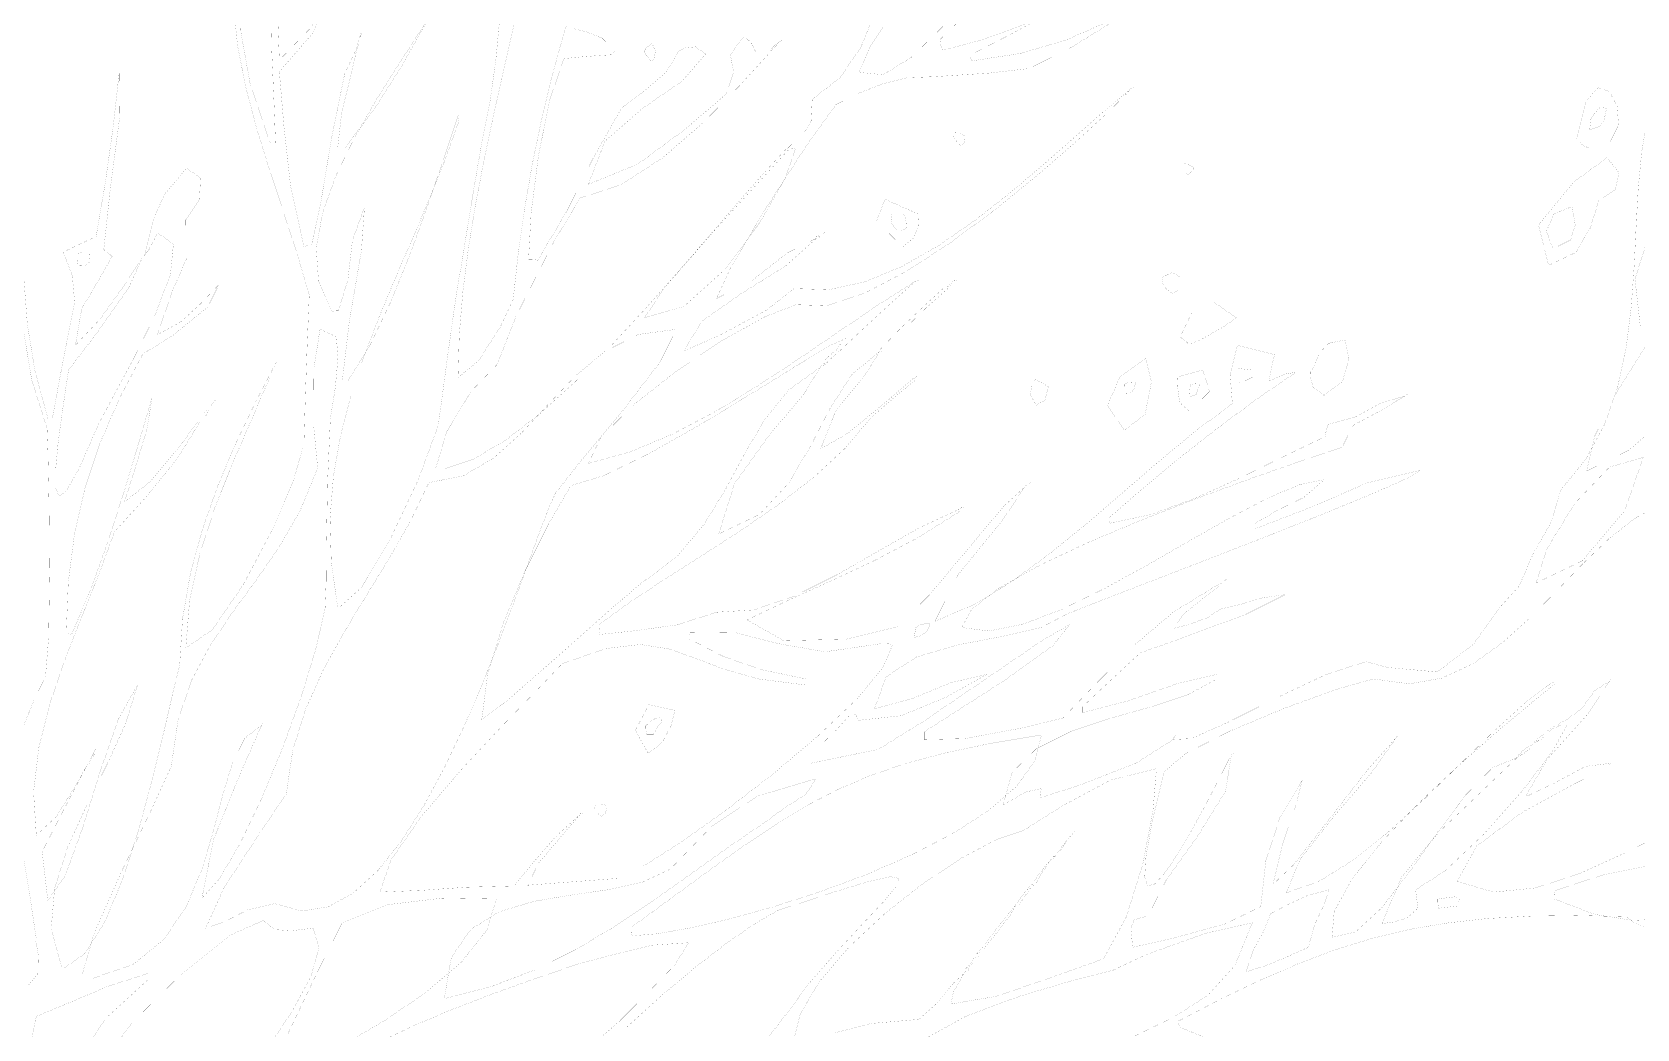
# Model space of a CAD drawing. Extents: x 0 to 56.3, y 0 to 80.3.
# Drawn here: x 24.9 to 45.84, y 58.32 to 71.32 of the extents above; entities that cross this region are included whole.
import ezdxf

# ---------------------------------------------------------------- set-up
doc = ezdxf.new("R2010")
doc.units = 0
doc.header["$LTSCALE"] = 0.000394
doc.header["$MEASUREMENT"] = 0
doc.layers.get('0').update_dxf_attribs({"linetype": 'CONTINUOUS'})
doc.layers.add('Alberi', color=8, linetype='CONTINUOUS')

# ---------------------------------------------------------------- blocks, each defined once
blk = doc.blocks.new('A$C3AE453EB')
at = {"layer": 'Alberi', "color": 9, "linetype": 'Continuous', "const_width": 0.001}
for points in [[(31.13, 75.97), (31.096, 75.439), (31.077, 74.893), (31.068, 74.337), (31.065, 73.774), (31.062, 73.205), (31.054, 72.635), (31.037, 72.067), (31.005, 71.503), (30.953, 70.947), (30.876, 70.402), (30.77, 69.87)], [(36.77, 74.93), (36.576, 74.486), (36.429, 73.959), (36.31, 73.38), (36.198, 72.776), (36.074, 72.179), (35.92, 71.618), (35.716, 71.121), (35.442, 70.719), (35.08, 70.44)], [(35.69, 70.79), (35.836, 71.132), (36.167, 71.627), (36.611, 72.195), (37.096, 72.761), (37.549, 73.245), (37.9, 73.57)], [(28.17, 72.89), (28.053, 72.518), (28.017, 71.853), (28.031, 71.073), (28.062, 70.353), (28.08, 69.87)], [(28.13, 70.95), (28.105, 71.624), (28.122, 72.256), (28.17, 72.89)], [(30.46, 66.81), (30.477, 67.372), (30.524, 67.938), (30.597, 68.506), (30.69, 69.076), (30.8, 69.647), (30.92, 70.216), (31.047, 70.783), (31.175, 71.346), (31.3, 71.904), (31.416, 72.456), (31.52, 73)], [(32.39, 72.9), (32.186, 72.356), (31.999, 71.81), (31.83, 71.261), (31.678, 70.708), (31.544, 70.149), (31.427, 69.582), (31.328, 69.008), (31.245, 68.425), (31.18, 67.83)], [(41.02, 72.9), (40.497, 72.701), (39.97, 72.461), (39.44, 72.196), (38.909, 71.923), (38.377, 71.658), (37.846, 71.418), (37.317, 71.22), (36.79, 71.08)], [(27.63, 72.75), (27.541, 72.215), (27.53, 71.677), (27.585, 71.137), (27.692, 70.595), (27.836, 70.053), (28.005, 69.51), (28.184, 68.969), (28.36, 68.428), (28.52, 67.89)], [(28.01, 69.87), (27.75, 70.635), (27.629, 71.31), (27.604, 71.985), (27.63, 72.75)], [(29.05, 72.73), (28.811, 72.1), (28.555, 71.387), (28.13, 70.95)], [(28.13, 70.8), (28.571, 71.307), (28.883, 72.077), (29.05, 72.73)], [(38.33, 72.75), (37.985, 72.619), (37.598, 72.285), (37.188, 71.84), (36.773, 71.377), (36.373, 70.986), (36.005, 70.76), (35.69, 70.79)], [(36.75, 71.22), (37.282, 71.741), (37.931, 72.316), (38.33, 72.75)], [(28.81, 67.67), (28.641, 68.065), (28.611, 68.499), (28.695, 68.964), (28.87, 69.448), (29.112, 69.943), (29.398, 70.439), (29.705, 70.924), (30.007, 71.39), (30.283, 71.826), (30.509, 72.223), (30.66, 72.57)], [(30.66, 72.57), (30.358, 72.019), (30.046, 71.44), (29.717, 70.859), (29.364, 70.303), (28.98, 69.8)], [(37.91, 70.84), (38.463, 71.119), (39.045, 71.478), (39.62, 71.811), (40.15, 72.01)], [(29.2, 71.31), (29.183, 71.27), (29.17, 71.227), (29.16, 71.18)], [(29.19, 71.17), (29.19, 71.22), (29.193, 71.267), (29.2, 71.31)], [(32.51, 71.07), (32.339, 71.237), (32.148, 71.314), (31.97, 71.36)], [(34.18, 71.25), (34.012, 71.021), (34.055, 70.8), (33.96, 70.51)], [(34.35, 71.04), (34.295, 71.159), (34.242, 71.218), (34.18, 71.25)], [(34.56, 71.12), (34.6, 71.15), (34.64, 71.18), (34.68, 71.21)], [(36.79, 71.08), (36.769, 71.105), (36.758, 71.142), (36.75, 71.22)], [(46.57, 71.22), (46.299, 70.946), (46.107, 70.605), (45.979, 70.207), (45.9, 69.763), (45.854, 69.283), (45.826, 68.777), (45.8, 68.254), (45.762, 67.725), (45.696, 67.2), (45.586, 66.689), (45.416, 66.202), (45.173, 65.749), (44.84, 65.34)], [(29.15, 71.13), (28.982, 70.772), (28.816, 69.958), (28.668, 69.08), (28.55, 68.53)], [(28.89, 69.8), (28.942, 70.261), (29.051, 70.703), (29.15, 71.13)], [(29.17, 71.14), (29.156, 71.161), (29.148, 71.163), (29.14, 71.15)], [(31.38, 68.35), (31.414, 68.961), (31.509, 69.701), (31.654, 70.422), (31.84, 70.97)], [(31.84, 70.97), (32.05, 70.99), (32.26, 71.007), (32.47, 71.02)], [(32.05, 69.15), (32.586, 69.325), (33.131, 69.677), (33.655, 70.132), (34.128, 70.611), (34.52, 71.04)], [(32.16, 69.33), (32.377, 69.893), (32.865, 70.319), (33.383, 70.676), (33.69, 71.03)], [(32.47, 71.02), (32.48, 71.04), (32.493, 71.057), (32.51, 71.07)], [(33.34, 71.07), (33.174, 70.789), (32.869, 70.528), (32.59, 70.32)], [(33.69, 71.03), (33.557, 71.123), (33.433, 71.111), (33.34, 71.07)], [(34.52, 71.04), (34.46, 71.04), (34.403, 71.04), (34.35, 71.04)], [(34.54, 71.06), (34.53, 71.067), (34.52, 71.07), (34.51, 71.07)], [(34.55, 71.07), (34.543, 71.077), (34.54, 71.08), (34.54, 71.08)], [(34.56, 71.09), (34.553, 71.097), (34.55, 71.1), (34.55, 71.1)], [(34.58, 71.09), (34.57, 71.1), (34.563, 71.11), (34.56, 71.12)], [(34.59, 71.11), (34.6, 71.127), (34.613, 71.14), (34.63, 71.15)], [(26.04, 70.78), (25.964, 70.092), (25.862, 69.365), (25.74, 68.65)], [(25.84, 68.48), (25.921, 69.237), (26.046, 70.197), (26.04, 70.78)], [(28.45, 68.52), (28.276, 69.311), (28.191, 70.069), (28.13, 70.8)], [(36.32, 70.72), (36.672, 70.734), (37.378, 70.78), (37.91, 70.84)], [(39.24, 70.58), (38.897, 70.294), (38.516, 69.957), (38.101, 69.592), (37.661, 69.219), (37.201, 68.859), (36.729, 68.532), (36.25, 68.259), (35.771, 68.06), (35.299, 67.957), (34.84, 67.97)], [(34.87, 67.76), (35.268, 67.748), (35.761, 67.909), (36.318, 68.201), (36.905, 68.584), (37.49, 69.02), (38.04, 69.468), (38.523, 69.888), (38.906, 70.24), (39.155, 70.484), (39.24, 70.58)], [(35.39, 70.37), (35.671, 70.512), (35.992, 70.638), (36.32, 70.72)], [(39.28, 70.59), (39.27, 70.597), (39.26, 70.6), (39.25, 70.6)], [(39.29, 70.6), (39.283, 70.607), (39.28, 70.61), (39.28, 70.61)], [(39.3, 70.61), (39.293, 70.617), (39.29, 70.62), (39.29, 70.62)], [(33.96, 70.51), (33.424, 70.049), (32.802, 69.592), (32.16, 69.33)], [(33.83, 67.84), (34.027, 68.265), (34.486, 69.034), (35.007, 69.839), (35.39, 70.37)], [(35.08, 70.44), (35.066, 70.157), (34.981, 70.017), (34.76, 69.8)], [(28.89, 63.82), (28.807, 64.408), (28.791, 64.975), (28.835, 65.522), (28.929, 66.055), (29.064, 66.575), (29.234, 67.086), (29.428, 67.592), (29.638, 68.096), (29.856, 68.6), (30.073, 69.108), (30.281, 69.624), (30.47, 70.15)], [(30.46, 70.22), (30.283, 69.691), (30.073, 69.077), (29.838, 68.426), (29.58, 67.791), (29.306, 67.219), (29.02, 66.76)], [(30.49, 70.24), (30.48, 70.24), (30.47, 70.237), (30.46, 70.23)], [(30.47, 70.15), (30.463, 70.177), (30.46, 70.2), (30.46, 70.22)], [(32.59, 70.32), (32.221, 69.667), (31.883, 68.987), (31.5, 68.34)], [(45.88, 67.48), (45.811, 68.093), (45.977, 68.619), (46.28, 69.08), (46.619, 69.502), (46.896, 69.907), (47.01, 70.32)], [(37.01, 69.84), (36.931, 69.927), (36.923, 69.977), (36.97, 70.03)], [(37.07, 69.96), (37.04, 69.98), (37.01, 69.997), (36.98, 70.01)], [(37.03, 69.85), (37.06, 69.87), (37.066, 69.914), (37.07, 69.96)], [(28.08, 69.87), (28.053, 69.87), (28.03, 69.87), (28.01, 69.87)], [(28.98, 69.8), (28.95, 69.8), (28.92, 69.8), (28.89, 69.8)], [(30.28, 65.62), (30.662, 65.747), (31.079, 65.993), (31.523, 66.334), (31.982, 66.749), (32.446, 67.214), (32.904, 67.708), (33.347, 68.206), (33.763, 68.688), (34.143, 69.129), (34.475, 69.507), (34.75, 69.8)], [(30.77, 69.87), (30.673, 69.31), (30.58, 68.747), (30.49, 68.18)], [(34.86, 69.79), (34.733, 69.422), (34.4, 68.836), (33.933, 68.213), (33.406, 67.737), (32.89, 67.59)], [(32.89, 67.59), (33.16, 67.989), (33.766, 68.685), (34.405, 69.382), (34.77, 69.78)], [(34.76, 69.8), (34.79, 69.8), (34.823, 69.797), (34.86, 69.79)], [(26.92, 69.54), (26.629, 69.196), (26.488, 68.871), (26.37, 68.4)], [(26.91, 68.87), (27.088, 69.137), (27.102, 69.413), (26.92, 69.54)], [(44.68, 68.29), (44.553, 68.8), (45.01, 69.358), (45.45, 69.68)], [(45.34, 69.12), (45.556, 69.265), (45.604, 69.482), (45.46, 69.66)], [(24.79, 69.28), (24.769, 68.667), (24.762, 68.042), (24.796, 67.41), (24.9, 66.778), (25.1, 66.15)], [(25.11, 66.28), (24.941, 66.903), (24.843, 67.506), (24.798, 68.098), (24.786, 68.686), (24.79, 69.28)], [(30.97, 66.98), (31.219, 67.614), (31.708, 68.577), (32.05, 69.15)], [(44.7, 68.28), (45.039, 68.442), (45.227, 68.758), (45.34, 69.12)], [(45.18, 65.59), (45.286, 66.048), (45.559, 66.596), (45.932, 67.191), (46.338, 67.79), (46.711, 68.348), (46.984, 68.822), (47.09, 69.17)], [(26.54, 67.37), (26.729, 67.924), (26.914, 68.35), (26.91, 68.87)], [(29.24, 69.03), (29.083, 68.598), (29.024, 68.086), (28.9, 67.68)], [(28.95, 66.76), (29.043, 67.549), (29.2, 68.462), (29.24, 69.03)], [(26.54, 68.7), (26.748, 68.547), (26.709, 68.154), (26.508, 67.623), (26.227, 67.053), (25.953, 66.545), (25.77, 66.2)], [(26.37, 68.4), (26.427, 68.476), (26.503, 68.618), (26.54, 68.7)], [(35.18, 68.64), (35.17, 68.65), (35.163, 68.657), (35.16, 68.66)], [(35.2, 68.67), (35.193, 68.677), (35.19, 68.68), (35.19, 68.68)], [(35.22, 68.68), (35.233, 68.697), (35.25, 68.71), (35.27, 68.72)], [(25.74, 68.65), (25.31, 68.447), (25.43, 68.14), (25.46, 67.79)], [(25.95, 68.39), (25.91, 68.42), (25.873, 68.45), (25.84, 68.48)], [(28.55, 68.53), (28.513, 68.53), (28.48, 68.527), (28.45, 68.52)], [(33.41, 67.16), (33.635, 67.54), (34.155, 67.906), (34.735, 68.267), (35.14, 68.63)], [(35.14, 68.63), (34.758, 68.437), (34.285, 68.067), (33.83, 67.84)], [(35.16, 68.64), (35.15, 68.647), (35.14, 68.65), (35.13, 68.65)], [(25.38, 66.91), (25.729, 67.362), (26.164, 67.978), (26.34, 68.37)], [(25.47, 67.23), (25.552, 67.707), (25.741, 68.027), (25.95, 68.39)], [(26.34, 68.37), (26.077, 67.972), (25.793, 67.575), (25.47, 67.23)], [(31.5, 68.34), (31.46, 68.347), (31.42, 68.35), (31.38, 68.35)], [(30.26, 66.61), (30.33, 67.13), (30.403, 67.647), (30.48, 68.16)], [(36.43, 68.07), (35.938, 67.756), (35.425, 67.409), (34.896, 67.048), (34.355, 66.693), (33.806, 66.361), (33.255, 66.071), (32.704, 65.841), (32.16, 65.69)], [(35.43, 67.15), (35.76, 67.46), (36.093, 67.767), (36.43, 68.07)], [(36.47, 68.07), (36.46, 68.077), (36.453, 68.08), (36.45, 68.08)], [(36.9, 68.03), (36.89, 68.037), (36.88, 68.04), (36.87, 68.04)], [(36.91, 68.04), (36.903, 68.047), (36.9, 68.05), (36.9, 68.05)], [(36.93, 68.04), (36.92, 68.05), (36.913, 68.06), (36.91, 68.07)], [(36.96, 68.07), (36.95, 68.077), (36.94, 68.08), (36.93, 68.08)], [(36.97, 68.09), (36.96, 68.09), (36.95, 68.09), (36.94, 68.09)], [(26.35, 67.12), (26.727, 67.349), (27.197, 67.731), (27.34, 68.02)], [(27.34, 68.02), (27.095, 67.765), (26.839, 67.532), (26.54, 67.37)], [(28.52, 67.89), (28.493, 67.24), (28.47, 66.587), (28.45, 65.93)], [(31.18, 67.83), (31.013, 67.472), (30.727, 67.028), (30.46, 66.81)], [(34.84, 67.97), (34.487, 67.691), (33.856, 67.352), (33.41, 67.16)], [(36.82, 68), (36.533, 67.737), (36.244, 67.464), (35.97, 67.18)], [(36, 67.16), (36.281, 67.442), (36.569, 67.722), (36.87, 67.99)], [(36.87, 67.99), (36.85, 67.997), (36.833, 68), (36.82, 68)], [(36.89, 68.01), (36.88, 68.017), (36.87, 68.02), (36.86, 68.02)], [(25.46, 67.79), (25.36, 67.29), (25.263, 66.787), (25.17, 66.28)], [(28.9, 67.68), (28.87, 67.68), (28.84, 67.677), (28.81, 67.67)], [(32.16, 65.69), (32.32, 66.023), (32.734, 66.442), (33.298, 66.886), (33.91, 67.295), (34.468, 67.606), (34.87, 67.76)], [(47.29, 67.64), (46.899, 67.169), (46.543, 66.691), (46.172, 66.244), (45.734, 65.865), (45.18, 65.59)], [(31.93, 65.4), (32.361, 65.531), (32.951, 65.818), (33.621, 66.198), (34.292, 66.603), (34.884, 66.969), (35.32, 67.23), (35.52, 67.32)], [(35.52, 67.32), (35.47, 67.27), (35.423, 67.217), (35.38, 67.16)], [(41.11, 67.11), (40.625, 67.231), (40.531, 66.843), (40.56, 66.47)], [(42.03, 67.3), (41.816, 67.257), (41.694, 67.127), (41.6, 66.91)], [(41.76, 66.58), (41.997, 66.76), (42.08, 67.047), (42.03, 67.3)], [(25.35, 63.47), (25.377, 64.143), (25.458, 64.772), (25.595, 65.37), (25.789, 65.952), (26.04, 66.53), (26.35, 67.12)], [(26.83, 63.06), (26.867, 63.665), (26.971, 64.261), (27.131, 64.846), (27.334, 65.416), (27.569, 65.968), (27.825, 66.501), (28.09, 67.01)], [(30.17, 65.63), (30.311, 66.096), (30.629, 66.628), (30.97, 66.98)], [(35.96, 67.15), (35.596, 66.85), (35.316, 66.415), (35.06, 65.919), (34.771, 65.432), (34.391, 65.025), (33.86, 64.77)], [(35.19, 65.88), (35.39, 66.383), (35.76, 66.828), (35.96, 67.15)], [(35.23, 66.96), (35.22, 66.97), (35.21, 66.977), (35.2, 66.98)], [(35.25, 66.98), (35.24, 66.99), (35.23, 66.997), (35.22, 67)], [(35.23, 67.02), (35.273, 67.067), (35.32, 67.11), (35.37, 67.15)], [(35.26, 66.99), (35.303, 67.037), (35.35, 67.08), (35.4, 67.12)], [(35.38, 67.16), (35.393, 67.16), (35.41, 67.157), (35.43, 67.15)], [(35.98, 67.15), (35.97, 67.157), (35.96, 67.16), (35.95, 67.16)], [(41.04, 66.77), (41.06, 66.887), (41.083, 67), (41.11, 67.11)], [(25.77, 66.2), (25.519, 65.626), (25.351, 65.331), (25.253, 65.264), (25.211, 65.378), (25.213, 65.622), (25.243, 65.946), (25.29, 66.302), (25.34, 66.64), (25.38, 66.91)], [(26.91, 63.29), (26.96, 63.911), (27.095, 64.52), (27.29, 65.116), (27.522, 65.697), (27.766, 66.259), (28, 66.8)], [(28.06, 66.94), (28.06, 66.947), (28.063, 66.95), (28.07, 66.95)], [(35.18, 66.94), (34.776, 66.651), (34.464, 66.267), (34.202, 65.824), (33.95, 65.354), (33.666, 64.891), (33.31, 64.469), (32.84, 64.12)], [(33.86, 64.77), (34.066, 65.426), (34.52, 66.061), (34.974, 66.594), (35.18, 66.94)], [(35.2, 66.94), (35.19, 66.947), (35.183, 66.95), (35.18, 66.95)], [(35.22, 66.95), (35.21, 66.96), (35.2, 66.967), (35.19, 66.97)], [(36.4, 66.8), (36.04, 66.491), (35.544, 66.083), (35.19, 65.88)], [(35.84, 66.28), (36.033, 66.45), (36.23, 66.617), (36.43, 66.78)], [(36.43, 66.78), (36.42, 66.79), (36.41, 66.797), (36.4, 66.8)], [(36.44, 66.8), (36.43, 66.81), (36.42, 66.817), (36.41, 66.82)], [(36.45, 66.82), (36.44, 66.827), (36.433, 66.83), (36.43, 66.83)], [(36.47, 66.84), (36.46, 66.84), (36.45, 66.84), (36.44, 66.84)], [(38.95, 64.98), (39.409, 65.379), (39.892, 65.779), (40.39, 66.168), (40.892, 66.539), (41.39, 66.88)], [(41.39, 66.88), (41.259, 66.858), (41.151, 66.812), (41.04, 66.77)], [(41.75, 66.58), (41.613, 66.685), (41.577, 66.815), (41.58, 66.9)], [(26.5, 66.57), (26.49, 66.57), (26.483, 66.57), (26.48, 66.57)], [(28.91, 63.81), (29.197, 64.069), (29.574, 64.698), (29.942, 65.478), (30.203, 66.188), (30.26, 66.61)], [(29.02, 66.76), (28.993, 66.76), (28.97, 66.76), (28.95, 66.76)], [(42.81, 66.57), (42.491, 66.474), (42.163, 66.296), (41.81, 66.2)], [(41.99, 65.9), (42.136, 66.187), (42.464, 66.363), (42.81, 66.57)], [(42.82, 66.58), (42.83, 66.587), (42.843, 66.59), (42.86, 66.59)], [(26.47, 66.55), (26.301, 65.975), (26.109, 65.336), (25.896, 64.675), (25.666, 64.035), (25.42, 63.46)], [(26.11, 65.19), (26.252, 65.638), (26.401, 66.129), (26.47, 66.55)], [(27.18, 66.38), (27.163, 66.367), (27.15, 66.35), (27.14, 66.33)], [(27.17, 66.31), (27.18, 66.33), (27.193, 66.35), (27.21, 66.37)], [(27.21, 66.37), (27.2, 66.377), (27.19, 66.38), (27.18, 66.38)], [(27.23, 66.39), (27.22, 66.397), (27.21, 66.4), (27.2, 66.4)], [(27.24, 66.44), (27.26, 66.47), (27.28, 66.497), (27.3, 66.52)], [(40.56, 66.47), (40.102, 66.13), (39.63, 65.741), (39.148, 65.325), (38.658, 64.904), (38.163, 64.502), (37.666, 64.14), (37.171, 63.842), (36.68, 63.63)], [(25.1, 66.15), (25.111, 65.855), (25.126, 65.141), (25.133, 64.251), (25.121, 63.427), (25.08, 62.91)], [(25.17, 66.28), (25.15, 66.28), (25.13, 66.28), (25.11, 66.28)], [(25.98, 64.8), (26.395, 65.256), (26.792, 65.745), (27.1, 66.24)], [(27.07, 66.24), (26.812, 65.89), (26.448, 65.454), (26.11, 65.19)], [(27.1, 66.24), (27.09, 66.24), (27.08, 66.24), (27.07, 66.24)], [(27.13, 66.24), (27.12, 66.25), (27.11, 66.257), (27.1, 66.26)], [(27.14, 66.27), (27.13, 66.27), (27.12, 66.27), (27.11, 66.27)], [(27.16, 66.3), (27.15, 66.3), (27.14, 66.3), (27.13, 66.3)], [(32.3, 63.59), (32.715, 63.89), (33.177, 64.193), (33.664, 64.503), (34.16, 64.823), (34.644, 65.157), (35.098, 65.508), (35.503, 65.882), (35.84, 66.28)], [(41.81, 66.2), (41.793, 66.15), (41.78, 66.097), (41.77, 66.04)], [(41.77, 66.04), (41.225, 65.778), (40.65, 65.496), (40.066, 65.232), (39.495, 65.024), (38.96, 64.91)], [(23.87, 65.86), (23.947, 65.296), (24.035, 64.729), (24.131, 64.158), (24.234, 63.584), (24.342, 63.006), (24.451, 62.426), (24.561, 61.843), (24.669, 61.258), (24.773, 60.671), (24.871, 60.081), (24.96, 59.49)], [(26.92, 63.29), (27.257, 63.524), (27.652, 64.097), (28.032, 64.815), (28.319, 65.484), (28.44, 65.91)], [(37.03, 63.55), (37.161, 63.791), (37.519, 64.066), (38.048, 64.363), (38.695, 64.667), (39.405, 64.965), (40.123, 65.244), (40.795, 65.491), (41.367, 65.691), (41.783, 65.832), (41.99, 65.9)], [(30.24, 65.63), (30.213, 65.63), (30.19, 65.63), (30.17, 65.63)], [(38.41, 63.73), (38.781, 63.877), (39.38, 64.108), (40.123, 64.395), (40.924, 64.706), (41.698, 65.013), (42.36, 65.284), (42.826, 65.49), (43.01, 65.6)], [(43.01, 65.6), (42.326, 65.439), (41.557, 65.108), (40.86, 64.84)], [(30.77, 62.35), (30.848, 62.949), (31.052, 63.612), (31.332, 64.282), (31.64, 64.898), (31.93, 65.4)], [(37.85, 65.38), (37.584, 65.139), (37.121, 64.586), (36.608, 63.975), (36.19, 63.56)], [(36.68, 63.63), (36.983, 64.24), (37.547, 64.931), (37.85, 65.38)], [(41.76, 65.48), (41.439, 65.415), (41.024, 65.24), (40.539, 64.986), (40.004, 64.683), (39.444, 64.361), (38.879, 64.052), (38.333, 63.786), (37.828, 63.594), (37.386, 63.505), (37.03, 63.55)], [(37.87, 65.39), (37.86, 65.397), (37.85, 65.4), (37.84, 65.4)], [(37.89, 65.4), (37.88, 65.407), (37.873, 65.41), (37.87, 65.41)], [(37.9, 65.42), (37.91, 65.43), (37.92, 65.437), (37.93, 65.44)], [(40.86, 64.91), (41.153, 65.082), (41.493, 65.248), (41.76, 65.48)], [(44.84, 65.34), (44.722, 64.93), (44.484, 64.514), (44.3, 64.09)], [(37.03, 65.08), (37.02, 65.09), (37.013, 65.1), (37.01, 65.11)], [(37.05, 65.11), (37.04, 65.117), (37.03, 65.12), (37.02, 65.12)], [(37.07, 65.12), (37.06, 65.127), (37.053, 65.13), (37.05, 65.13)], [(42.4, 62.88), (42.865, 62.816), (43.297, 62.892), (43.701, 63.08), (44.082, 63.352), (44.446, 63.68), (44.797, 64.036), (45.139, 64.39), (45.479, 64.715), (45.821, 64.982), (46.169, 65.164), (46.53, 65.23)], [(36.97, 65.08), (36.485, 64.855), (35.956, 64.555), (35.404, 64.239), (34.851, 63.962), (34.319, 63.78), (33.83, 63.75)], [(34.23, 63.65), (34.783, 63.913), (35.338, 64.164), (35.892, 64.424), (36.447, 64.716), (37, 65.06)], [(37, 65.06), (36.99, 65.07), (36.98, 65.077), (36.97, 65.08)], [(37.01, 65.08), (37, 65.087), (36.99, 65.09), (36.98, 65.09)], [(38.96, 64.91), (38.953, 64.937), (38.95, 64.96), (38.95, 64.98)], [(40.86, 64.84), (40.86, 64.867), (40.86, 64.89), (40.86, 64.91)], [(24.96, 60.84), (24.924, 61.407), (24.993, 61.987), (25.142, 62.573), (25.342, 63.156), (25.567, 63.727), (25.789, 64.278), (25.98, 64.8)], [(32.84, 64.12), (32.456, 63.793), (31.779, 63.19), (31.115, 62.61), (30.77, 62.35)], [(40.39, 64.12), (39.793, 63.754), (39.28, 63.32), (38.812, 62.849), (38.35, 62.37)], [(39.8, 63.54), (39.924, 63.725), (40.179, 63.932), (40.39, 64.09)], [(40.42, 64.12), (40.41, 64.127), (40.4, 64.13), (40.39, 64.13)], [(40.39, 64.09), (40.39, 64.1), (40.39, 64.11), (40.39, 64.12)], [(40.43, 64.14), (40.423, 64.147), (40.42, 64.15), (40.42, 64.15)], [(44.3, 64.09), (44.047, 63.812), (43.706, 63.335), (43.233, 62.971), (42.58, 63.03)], [(39.36, 63.22), (39.93, 63.422), (40.74, 63.725), (41.25, 63.98)], [(41.25, 63.98), (40.954, 63.938), (40.669, 63.853), (40.4, 63.79)], [(33.83, 63.75), (33.323, 63.586), (32.791, 63.511), (32.31, 63.46)], [(36.19, 63.56), (35.52, 63.397), (34.707, 63.38), (34.23, 63.65)], [(35.89, 62.49), (36.045, 62.908), (36.441, 63.167), (36.978, 63.324), (37.552, 63.433), (38.064, 63.55), (38.41, 63.73)], [(40.4, 63.79), (40.236, 63.677), (39.978, 63.587), (39.8, 63.54)], [(25.42, 63.46), (25.393, 63.467), (25.37, 63.47), (25.35, 63.47)], [(32.31, 63.46), (32.303, 63.507), (32.3, 63.55), (32.3, 63.59)], [(38.44, 63.59), (38.07, 63.375), (37.344, 62.88), (36.54, 62.333), (35.94, 61.96)], [(36.54, 62.19), (36.917, 62.43), (37.591, 62.864), (38.215, 63.311), (38.44, 63.59)], [(38.61, 62.52), (38.86, 62.757), (39.11, 62.99), (39.36, 63.22)], [(25.31, 59.1), (25.591, 59.297), (25.85, 59.705), (26.084, 60.26), (26.291, 60.9), (26.471, 61.563), (26.622, 62.186), (26.742, 62.706), (26.83, 63.06)], [(42.58, 63.03), (42.303, 63.106), (41.783, 62.938), (41.148, 62.639), (40.52, 62.323), (40.026, 62.102), (39.79, 62.09)], [(25.08, 62.91), (24.931, 62.607), (24.799, 62.28), (24.67, 61.93)], [(26.28, 62.8), (26.034, 62.365), (25.796, 61.684), (25.565, 60.94), (25.337, 60.315), (25.11, 59.99)], [(25.29, 59.12), (25.154, 59.624), (25.199, 60.151), (25.371, 60.691), (25.619, 61.236), (25.888, 61.776), (26.126, 62.3), (26.28, 62.8)], [(35.68, 62.34), (36.238, 62.4), (36.822, 62.64), (37.36, 62.94)], [(37.36, 62.94), (36.89, 62.832), (36.387, 62.625), (35.89, 62.49)], [(37.57, 61.24), (37.688, 61.662), (38.002, 61.969), (38.451, 62.194), (38.972, 62.367), (39.505, 62.518), (39.988, 62.679), (40.36, 62.88)], [(40.36, 62.94), (39.851, 62.822), (39.193, 62.592), (38.61, 62.44)], [(39.67, 61.67), (39.949, 61.906), (40.53, 62.201), (41.245, 62.5), (41.924, 62.746), (42.4, 62.88)], [(40.36, 62.88), (40.36, 62.9), (40.36, 62.92), (40.36, 62.94)], [(44.74, 62.84), (44.379, 62.568), (43.971, 62.198), (43.53, 61.769), (43.068, 61.319), (42.597, 60.887), (42.13, 60.513), (41.68, 60.234), (41.26, 60.09)], [(41.86, 59.51), (41.888, 59.848), (42.123, 60.275), (42.51, 60.757), (42.991, 61.261), (43.513, 61.753), (44.019, 62.198), (44.453, 62.561), (44.76, 62.81)], [(44.38, 61.34), (44.665, 61.83), (45.195, 62.421), (45.48, 62.85)], [(44.76, 62.81), (44.75, 62.82), (44.743, 62.83), (44.74, 62.84)], [(45.48, 62.85), (45.285, 62.727), (45.112, 62.487), (44.89, 62.33)], [(45.5, 62.86), (45.49, 62.867), (45.483, 62.87), (45.48, 62.87)], [(35.06, 61.78), (35.168, 61.995), (35.392, 62.212), (35.58, 62.42)], [(35.58, 62.42), (35.6, 62.42), (35.623, 62.417), (35.65, 62.41)], [(35.65, 62.41), (35.66, 62.39), (35.67, 62.367), (35.68, 62.34)], [(38.61, 62.44), (38.61, 62.47), (38.61, 62.497), (38.61, 62.52)], [(27.92, 62.29), (27.91, 62.297), (27.9, 62.3), (27.89, 62.3)], [(27.92, 62.31), (27.913, 62.31), (27.91, 62.31), (27.91, 62.31)], [(38.35, 62.37), (37.847, 62.247), (37.069, 62.101), (36.54, 62.09)], [(36.54, 62.09), (36.54, 62.127), (36.54, 62.16), (36.54, 62.19)], [(44.93, 62.29), (44.738, 61.939), (44.338, 61.416), (43.837, 60.853), (43.339, 60.381), (42.95, 60.13)], [(44.67, 62.18), (44.623, 62.157), (44.58, 62.13), (44.54, 62.1)], [(44.58, 62.08), (44.61, 62.117), (44.64, 62.15), (44.67, 62.18)], [(44.71, 62.21), (44.693, 62.21), (44.68, 62.207), (44.67, 62.2)], [(44.7, 62.17), (44.7, 62.187), (44.703, 62.2), (44.71, 62.21)], [(44.74, 62.21), (44.73, 62.22), (44.72, 62.227), (44.71, 62.23)], [(44.75, 62.23), (44.74, 62.237), (44.73, 62.24), (44.72, 62.24)], [(44.77, 62.25), (44.76, 62.257), (44.753, 62.26), (44.75, 62.26)], [(44.78, 62.26), (44.81, 62.287), (44.843, 62.31), (44.88, 62.33)], [(44.79, 62.25), (44.803, 62.26), (44.82, 62.27), (44.84, 62.28)], [(44.89, 62.33), (44.9, 62.32), (44.913, 62.307), (44.93, 62.29)], [(25.66, 61.81), (25.683, 61.867), (25.71, 61.92), (25.74, 61.97)], [(35.94, 61.96), (35.643, 61.9), (35.35, 61.84), (35.06, 61.78)], [(39.79, 62.09), (39.303, 61.782), (38.543, 61.485), (38.05, 61.33)], [(39.79, 62.1), (39.8, 62.12), (39.81, 62.137), (39.82, 62.15)], [(42.71, 62.13), (42.315, 61.685), (41.814, 61.038), (41.356, 60.454), (41.09, 60.2)], [(41.26, 60.09), (41.449, 60.536), (41.884, 61.088), (42.37, 61.651), (42.71, 62.13)], [(44.48, 62.03), (44.423, 61.997), (44.37, 61.96), (44.32, 61.92)], [(44.35, 61.9), (44.448, 61.978), (44.482, 62.012), (44.48, 62.03)], [(44.51, 62.04), (44.5, 62.047), (44.493, 62.05), (44.49, 62.05)], [(44.53, 62.04), (44.52, 62.05), (44.51, 62.057), (44.5, 62.06)], [(44.54, 62.06), (44.53, 62.07), (44.523, 62.077), (44.52, 62.08)], [(44.56, 62.07), (44.55, 62.08), (44.54, 62.087), (44.53, 62.09)], [(25.63, 61.77), (25.479, 61.496), (25.218, 61.081), (24.96, 60.84)], [(25.11, 59.99), (25.036, 60.627), (25.317, 61.173), (25.63, 61.77)], [(25.66, 61.77), (25.65, 61.777), (25.64, 61.78), (25.63, 61.78)], [(25.67, 61.79), (25.66, 61.797), (25.65, 61.8), (25.64, 61.8)], [(25.7, 61.86), (25.703, 61.877), (25.71, 61.89), (25.72, 61.9)], [(40.55, 61.9), (40.371, 61.546), (40.185, 61.189), (40, 60.854), (39.825, 60.563), (39.671, 60.339), (39.545, 60.204), (39.457, 60.182), (39.417, 60.294), (39.433, 60.565), (39.514, 61.016), (39.67, 61.67)], [(39.46, 59.79), (39.698, 60.259), (40.11, 60.834), (40.47, 61.414), (40.55, 61.9)], [(40.58, 61.89), (40.573, 61.9), (40.57, 61.907), (40.57, 61.91)], [(44.28, 61.86), (43.951, 61.72), (43.598, 61.361), (43.232, 60.875), (42.864, 60.355), (42.505, 59.893), (42.167, 59.581), (41.86, 59.51)], [(42.51, 59.69), (42.767, 60.296), (43.245, 60.873), (43.798, 61.4), (44.28, 61.86)], [(44.31, 61.86), (44.3, 61.87), (44.29, 61.877), (44.28, 61.88)], [(44.32, 61.88), (44.31, 61.89), (44.3, 61.897), (44.29, 61.9)], [(44.34, 61.89), (44.33, 61.9), (44.32, 61.907), (44.31, 61.91)], [(45.49, 61.78), (45.167, 61.74), (44.757, 61.521), (44.38, 61.34)], [(45.48, 61.74), (45.48, 61.757), (45.483, 61.77), (45.49, 61.78)], [(34.83, 58.13), (34.926, 58.519), (35.186, 58.948), (35.568, 59.392), (36.03, 59.823), (36.529, 60.215), (37.024, 60.543), (37.471, 60.78), (37.83, 60.9), (38.352, 61.23), (38.968, 61.56), (39.57, 61.71), (39.525, 61.167), (39.394, 60.474), (39.178, 59.779), (38.88, 59.23), (38.22, 58.995), (37.484, 58.742), (36.89, 58.64), (36.921, 58.797), (36.989, 58.917), (37.06, 59.04), (36.914, 58.905), (36.69, 58.636), (36.47, 58.44), (35.851, 58.387), (35.369, 58.264)], [(41.47, 61.56), (41.183, 61.081), (40.997, 60.509), (40.93, 59.91)], [(41.09, 60.2), (41.209, 60.702), (41.391, 61.245), (41.47, 61.56)], [(43.49, 60.24), (43.749, 60.704), (44.346, 61.144), (45.013, 61.507), (45.48, 61.74)], [(38.07, 61.45), (37.867, 61.407), (37.713, 61.317), (37.57, 61.24)], [(38.05, 61.33), (38.053, 61.37), (38.06, 61.41), (38.07, 61.45)], [(47.29, 61.34), (46.821, 61.172), (46.28, 60.912), (45.697, 60.618), (45.098, 60.346), (44.512, 60.154), (43.967, 60.1), (43.49, 60.24)], [(32.08, 61.12), (32.07, 61.127), (32.06, 61.13), (32.05, 61.13)], [(49.81, 60.95), (49.338, 60.906), (48.885, 60.788), (48.445, 60.618), (48.013, 60.418), (47.583, 60.209), (47.151, 60.015), (46.71, 59.855), (46.256, 59.753), (45.783, 59.731), (45.286, 59.809), (44.76, 60.01)], [(38.27, 60.6), (38.343, 60.7), (38.42, 60.797), (38.5, 60.89)], [(38.31, 60.63), (38.34, 60.677), (38.37, 60.72), (38.4, 60.76)], [(44.77, 60.12), (45.395, 60.325), (46.003, 60.447), (46.616, 60.527), (47.257, 60.602), (47.95, 60.71)], [(38.2, 60.53), (38.12, 60.437), (38.043, 60.34), (37.97, 60.24)], [(38, 60.22), (38.063, 60.327), (38.13, 60.43), (38.2, 60.53)], [(38.23, 60.54), (38.22, 60.547), (38.213, 60.55), (38.21, 60.55)], [(38.25, 60.56), (38.24, 60.56), (38.23, 60.56), (38.22, 60.56)], [(38.26, 60.57), (38.25, 60.577), (38.24, 60.58), (38.23, 60.58)], [(38.28, 60.59), (38.27, 60.59), (38.26, 60.59), (38.25, 60.59)], [(32.204, 57.89), (32.657, 58.335), (33.114, 58.75), (33.558, 59.122), (33.97, 59.439), (34.333, 59.689), (34.63, 59.86), (35.332, 60.091), (35.813, 60.238), (36.099, 60.301), (36.212, 60.279), (36.177, 60.173), (36.018, 59.983), (35.76, 59.709), (35.426, 59.352), (35.04, 58.91), (34.762, 58.537), (34.445, 58.125)], [(37.88, 60.13), (37.833, 60.07), (37.79, 60.01), (37.75, 59.95)], [(37.78, 59.93), (37.82, 59.997), (37.863, 60.06), (37.91, 60.12)], [(37.91, 60.12), (37.9, 60.127), (37.89, 60.13), (37.88, 60.13)], [(37.93, 60.14), (37.92, 60.15), (37.91, 60.157), (37.9, 60.16)], [(37.95, 60.21), (37.933, 60.2), (37.92, 60.187), (37.91, 60.17)], [(37.94, 60.15), (37.954, 60.164), (37.963, 60.184), (37.95, 60.21)], [(37.98, 60.21), (37.97, 60.22), (37.963, 60.227), (37.96, 60.23)], [(42.95, 60.13), (42.96, 60.05), (42.97, 59.97), (42.98, 59.89)], [(44.76, 60.01), (44.76, 60.05), (44.763, 60.087), (44.77, 60.12)], [(37.74, 59.94), (37.6, 59.767), (37.46, 59.59), (37.32, 59.41)], [(37.34, 59.39), (37.473, 59.553), (37.661, 59.798), (37.74, 59.94)], [(40.93, 59.91), (40.466, 59.686), (39.784, 59.498), (39.26, 59.38)], [(42.98, 59.89), (42.838, 59.763), (42.672, 59.711), (42.51, 59.69)], [(25.85, 57.91), (26.206, 58.394), (26.836, 59.015), (27.491, 59.539), (27.92, 59.73), (28.071, 59.611), (28.286, 59.596), (28.57, 59.63), (28.648, 59.376), (28.541, 58.998), (28.288, 58.529), (27.927, 57.999)], [(36.538, 58.18), (37.082, 58.48), (37.784, 58.742), (38.479, 58.948), (39, 59.08), (39.436, 59.285), (40.21, 59.562), (40.82, 59.7), (40.594, 59.144), (40.24, 58.754), (39.793, 58.468), (39.288, 58.224)], [(39.26, 59.38), (39.236, 59.624), (39.277, 59.74), (39.46, 59.79)], [(39.86, 58.42), (40.42, 58.711), (40.943, 58.962), (41.441, 59.176), (41.922, 59.355), (42.398, 59.501), (42.879, 59.615), (43.374, 59.699), (43.893, 59.756), (44.447, 59.787), (45.046, 59.795), (45.7, 59.78)], [(45.7, 59.78), (45.798, 59.703), (45.98, 59.625), (46.22, 59.548), (46.496, 59.476), (46.783, 59.412), (47.059, 59.359), (47.3, 59.319), (47.482, 59.296), (47.582, 59.294), (47.576, 59.315), (47.44, 59.361), (47.151, 59.438), (46.686, 59.546), (46.02, 59.69)], [(24.85, 58.88), (24.98, 59.036), (24.986, 59.278), (24.95, 59.48)], [(29.425, 58.142), (29.878, 58.356), (30.362, 58.561), (30.882, 58.762), (31.443, 58.964), (32.05, 59.17), (32.05, 59.17), (32.478, 59.282), (32.995, 59.408), (33.47, 59.44), (33.279, 59.14), (32.888, 58.74), (32.57, 58.42), (32.122, 58.029)], [(37.22, 59.24), (37.21, 59.247), (37.2, 59.25), (37.19, 59.25)], [(37.23, 59.25), (37.22, 59.26), (37.213, 59.267), (37.21, 59.27)], [(37.24, 59.31), (37.23, 59.3), (37.223, 59.29), (37.22, 59.28)], [(37.25, 59.26), (37.243, 59.28), (37.24, 59.297), (37.24, 59.31)], [(37.27, 59.31), (37.26, 59.317), (37.253, 59.32), (37.25, 59.32)], [(37.29, 59.32), (37.28, 59.33), (37.27, 59.337), (37.26, 59.34)], [(37.3, 59.33), (37.29, 59.34), (37.28, 59.347), (37.27, 59.35)], [(37.32, 59.35), (37.326, 59.382), (37.304, 59.378), (37.29, 59.37)], [(24.811, 57.788), (24.908, 58.228), (24.96, 58.48), (25.423, 58.672), (25.904, 58.875), (26.42, 59.04), (26.42, 59.017), (26.42, 58.99), (26.42, 58.96), (25.863, 58.452), (25.508, 57.905), (25.284, 57.276), (25.12, 56.52), (24.948, 55.919), (24.938, 55.311), (24.972, 54.704), (24.93, 54.107), (24.69, 53.53)], [(37.08, 59.04), (37.07, 59.05), (37.06, 59.057), (37.05, 59.06)], [(37.09, 59.06), (37.08, 59.067), (37.073, 59.07), (37.07, 59.07)], [(37.14, 59.15), (37.12, 59.137), (37.1, 59.12), (37.08, 59.1)], [(37.11, 59.07), (37.12, 59.1), (37.13, 59.127), (37.14, 59.15)], [(37.18, 59.18), (37.163, 59.18), (37.15, 59.177), (37.14, 59.17)], [(37.19, 59.2), (37.18, 59.207), (37.17, 59.21), (37.16, 59.21)], [(37.16, 59.15), (37.163, 59.16), (37.17, 59.17), (37.18, 59.18)], [(37.21, 59.22), (37.2, 59.227), (37.19, 59.23), (37.18, 59.23)], [(39.87, 58.34), (39.863, 58.37), (39.86, 58.397), (39.86, 58.42)], [(41.03, 57.94), (40.614, 58.057), (40.22, 58.197), (39.87, 58.34)]]:
    blk.add_lwpolyline(points, dxfattribs=at)
for points in [[(37.16, 70.94), (37.15, 70.967), (37.14, 70.99), (37.13, 71.01), (37.654, 71.279), (38.244, 71.596), (38.864, 71.91), (39.478, 72.172), (40.05, 72.33), (40.091, 72.263), (40.095, 72.201), (40.09, 72.14), (39.523, 71.774), (38.964, 71.463), (38.394, 71.214), (37.799, 71.037)], [(32.97, 70.94), (32.886, 71.053), (32.914, 71.111), (32.99, 71.17), (33.034, 71.071), (33.02, 70.96)], [(45.22, 69.8), (45.145, 69.831), (45.099, 69.869), (45.05, 69.92), (45.173, 70.414), (45.329, 70.592), (45.477, 70.541), (45.579, 70.348), (45.597, 70.102), (45.49, 69.89)], [(45.22, 70.04), (45.236, 70.178), (45.281, 70.246), (45.35, 70.33), (45.38, 70.33), (45.41, 70.327), (45.44, 70.32), (45.407, 70.159), (45.346, 70.082)], [(39.99, 69.45), (39.963, 69.47), (39.94, 69.49), (39.92, 69.51), (39.92, 69.54), (39.92, 69.57), (39.92, 69.6), (39.974, 69.594), (40.013, 69.574), (40.06, 69.54), (40.033, 69.51), (40.01, 69.48)], [(36.26, 68.51), (35.921, 68.855), (36.029, 69.135), (36.47, 68.94), (36.46, 68.764), (36.403, 68.633)], [(36.18, 68.73), (36.12, 68.816), (36.107, 68.888), (36.12, 68.94), (36.17, 68.94), (36.22, 68.94), (36.27, 68.94), (36.291, 68.907), (36.302, 68.86), (36.31, 68.76), (36.279, 68.739), (36.245, 68.731)], [(44.74, 68.49), (44.656, 68.72), (44.754, 68.944), (44.99, 69.04), (45.032, 68.8), (44.971, 68.604)], [(25.5, 68.27), (25.493, 68.327), (25.49, 68.38), (25.49, 68.43), (25.543, 68.437), (25.6, 68.44), (25.66, 68.44), (25.65, 68.316), (25.604, 68.274)], [(39.78, 67.9), (39.695, 67.972), (39.652, 68.038), (39.64, 68.11), (39.683, 68.137), (39.73, 68.16), (39.78, 68.18), (39.81, 68.16), (39.843, 68.14), (39.88, 68.12), (39.881, 68.023), (39.859, 67.957)], [(40, 67.24), (39.96, 67.277), (39.92, 67.31), (39.88, 67.34), (40.029, 67.654), (40.314, 67.797), (40.61, 67.59), (40.454, 67.477), (40.176, 67.32)], [(25.68, 58.97), (25.64, 58.99), (25.6, 59.01), (25.56, 59.03), (25.715, 59.566), (26.069, 60.363), (26.459, 61.171), (26.72, 61.74), (26.809, 62.347), (26.986, 62.864), (27.229, 63.32), (27.514, 63.741), (27.819, 64.156), (28.122, 64.591), (28.4, 65.073), (28.63, 65.63), (28.576, 66.195), (28.581, 66.935), (28.66, 67.44), (28.872, 67.343), (28.895, 67.077), (28.86, 66.68), (28.795, 66.269), (28.759, 65.456), (28.743, 64.623), (28.74, 64.15), (28.727, 63.809), (28.612, 63.293), (28.42, 62.663), (28.174, 61.984), (27.897, 61.317), (27.614, 60.726), (27.347, 60.273), (27.12, 60.02), (27.271, 60.784), (27.596, 61.59), (27.9, 62.28), (27.68, 62.108), (27.521, 61.793), (27.393, 61.375), (27.269, 60.895), (27.119, 60.393), (26.913, 59.908), (26.624, 59.483), (26.223, 59.157)], [(27.17, 59.63), (27.407, 60.155), (27.877, 60.875), (28.22, 61.38), (28.305, 61.95), (28.473, 62.486), (28.702, 62.996), (28.974, 63.489), (29.267, 63.972), (29.563, 64.453), (29.841, 64.94), (30.08, 65.44), (30.53, 65.529), (30.926, 65.761), (31.289, 66.089), (31.639, 66.463), (31.995, 66.834), (32.379, 67.153), (32.811, 67.372), (33.31, 67.44), (33.093, 67.009), (32.599, 66.366), (32.065, 65.726), (31.73, 65.3), (31.636, 65.089), (31.515, 64.771), (31.368, 64.367), (31.196, 63.896), (31.001, 63.378), (30.784, 62.832), (30.547, 62.28), (30.291, 61.739), (30.016, 61.23), (29.726, 60.773), (29.42, 60.387), (29.1, 60.092), (28.767, 59.908), (28.424, 59.854), (28.07, 59.95), (27.712, 59.867), (27.414, 59.713)], [(39.15, 66.12), (38.931, 66.446), (39.095, 66.821), (39.43, 67.06), (39.504, 66.754), (39.423, 66.333)], [(38, 66.45), (37.924, 66.59), (37.946, 66.704), (37.99, 66.79), (38.161, 66.691), (38.115, 66.516)], [(40, 66.37), (39.872, 66.485), (39.844, 66.699), (39.85, 66.82), (40.173, 66.908), (40.263, 66.629)], [(40.67, 66.74), (40.653, 66.75), (40.64, 66.76), (40.63, 66.77), (40.63, 66.827), (40.63, 66.88), (40.63, 66.93), (40.823, 66.908), (40.824, 66.816)], [(39.15, 66.6), (39.149, 66.715), (39.194, 66.742), (39.3, 66.75), (39.272, 66.645), (39.224, 66.606)], [(40, 66.56), (39.994, 66.633), (39.999, 66.674), (40.02, 66.72), (40.06, 66.727), (40.1, 66.73), (40.14, 66.73), (40.12, 66.687), (40.103, 66.64), (40.09, 66.59), (40.06, 66.58), (40.03, 66.57)], [(44.52, 64.13), (44.664, 64.579), (45.021, 65.164), (45.478, 65.642), (45.92, 65.77), (45.677, 65.074), (45.123, 64.42)], [(40.44, 64.15), (40.453, 64.16), (40.47, 64.17), (40.49, 64.18), (40.47, 64.17), (40.453, 64.16)], [(29.44, 60.1), (29.59, 60.524), (29.973, 61.075), (30.488, 61.68), (31.034, 62.265), (31.512, 62.757), (31.82, 63.08), (32.394, 63.277), (32.835, 63.329), (33.199, 63.275), (33.541, 63.156), (33.917, 63.011), (34.385, 62.879), (35, 62.8), (35, 62.83), (35, 62.857), (35, 62.88), (34.433, 62.997), (33.927, 63.17), (33.48, 63.4), (33.48, 63.43), (33.483, 63.46), (33.49, 63.49), (34.076, 63.484), (34.638, 63.34), (35.248, 63.234), (35.98, 63.34), (36.03, 63.34), (36.08, 63.337), (36.13, 63.33), (36, 63.023), (35.654, 62.61), (35.153, 62.134), (34.563, 61.636), (33.944, 61.16), (33.363, 60.747), (32.88, 60.44), (32.56, 60.28), (32.16, 60.25), (31.763, 60.22), (31.37, 60.19), (31.511, 60.478), (31.803, 60.823), (32.05, 61.11), (31.74, 60.829), (31.46, 60.508), (31.19, 60.18), (30.567, 60.164), (29.989, 60.123)], [(36.41, 63.42), (36.431, 63.547), (36.499, 63.59), (36.62, 63.61), (36.583, 63.505), (36.5, 63.445)], [(32.94, 61.91), (32.773, 62.209), (32.95, 62.545), (33.29, 62.47), (33.239, 62.27), (33.124, 62.051)], [(32.92, 62.16), (32.913, 62.2), (32.91, 62.237), (32.91, 62.27), (32.97, 62.325), (33.023, 62.358), (33.09, 62.38), (33.1, 62.367), (33.11, 62.35), (33.12, 62.33), (33.08, 62.277), (33.043, 62.22), (33.01, 62.16), (32.98, 62.16), (32.95, 62.16)], [(32.73, 59.53), (32.723, 59.57), (32.72, 59.607), (32.72, 59.64), (33.281, 60.05), (33.775, 60.411), (34.219, 60.726), (34.631, 61), (35.028, 61.238), (35.427, 61.445), (35.847, 61.623), (36.303, 61.779), (36.815, 61.915), (37.398, 62.038), (38.07, 62.15), (37.984, 61.811), (37.745, 61.48), (37.378, 61.163), (36.91, 60.862), (36.368, 60.582), (35.779, 60.326), (35.168, 60.1), (34.563, 59.905), (33.99, 59.747), (33.476, 59.629), (33.047, 59.556)], [(30.28, 58.71), (30.373, 59.25), (30.626, 59.614), (30.997, 59.844), (31.448, 59.979), (31.936, 60.062), (32.423, 60.132), (32.868, 60.231), (33.23, 60.4), (33.763, 60.951), (34.364, 61.35), (35.13, 61.58), (34.995, 61.373), (34.718, 61.197), (34.49, 61.03), (33.974, 60.677), (33.478, 60.323), (32.989, 59.977), (32.498, 59.649), (31.992, 59.349), (31.461, 59.085), (30.894, 58.869)], [(32.33, 61.09), (32.293, 61.12), (32.26, 61.15), (32.23, 61.18), (32.24, 61.207), (32.253, 61.23), (32.27, 61.25), (32.303, 61.25), (32.34, 61.247), (32.38, 61.24), (32.396, 61.181), (32.381, 61.122)], [(40.74, 59.06), (40.834, 59.348), (40.966, 59.585), (41.06, 59.82), (41.297, 59.943), (41.536, 60.054), (41.82, 60.13), (41.757, 59.936), (41.633, 59.675), (41.55, 59.38), (41.276, 59.257), (41.001, 59.143)], [(27.96, 57.63), (28.19, 58.145), (28.64, 59.086), (28.95, 59.7), (29.54, 59.936), (30.25, 60.021), (30.96, 60.01), (30.837, 59.606), (30.51, 59.194), (30.041, 58.791), (29.489, 58.416), (28.918, 58.085), (28.388, 57.818)], [(43.25, 59.89), (43.243, 59.93), (43.24, 59.97), (43.24, 60.01), (43.313, 60.02), (43.39, 60.03), (43.47, 60.04), (43.483, 60.03), (43.5, 60.02), (43.52, 60.01), (43.513, 59.98), (43.51, 59.95), (43.51, 59.92), (43.42, 59.91), (43.333, 59.9)]]:
    blk.add_lwpolyline(points, close=True, dxfattribs=at)

msp = doc.modelspace()

# ---------------------------------------------------------------- block references
at = {"linetype": 'Continuous'}
msp.add_blockref('A$C3AE453EB', (0, 0), dxfattribs=at)

doc.saveas('drawing.dxf')
